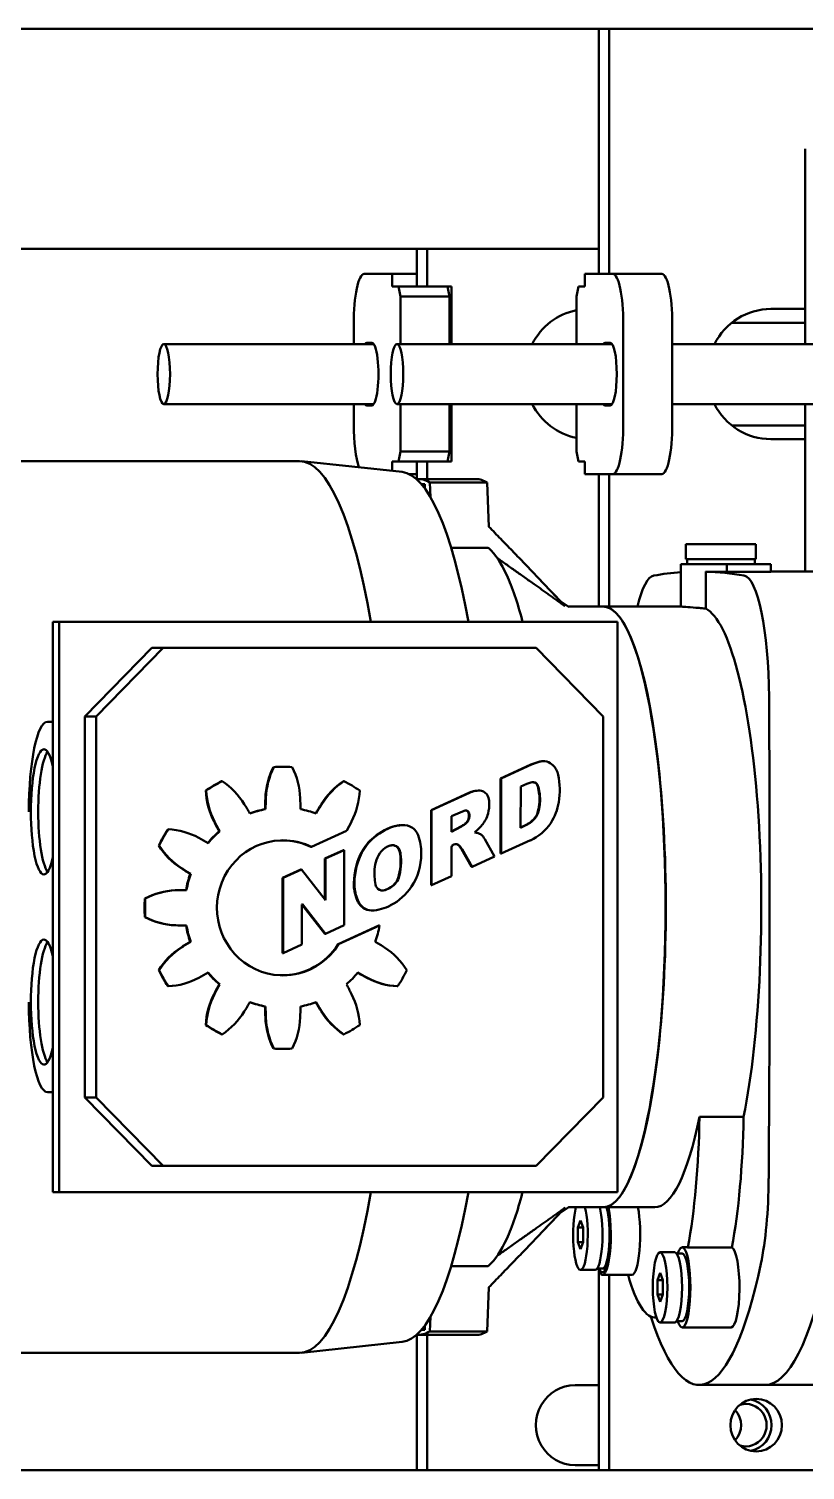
# Model space of a CAD drawing. Header units: millimetres. Extents: x 845401 to 948039, y 511594 to 550263.
# Drawn here: x 916244.1 to 916399.2, y 544391.8 to 544679.8 of the extents above; entities that cross this region are included whole.
import ezdxf

# ---------------------------------------------------------------- set-up
doc = ezdxf.new("R2010")
doc.units = ezdxf.units.MM
doc.layers.add('可见 (ISO)', color=7, linetype='Continuous', lineweight=50)

# ---------------------------------------------------------------- blocks, each defined once
blk = doc.blocks.new('A$C2A4E01FC')
at = {"layer": '可见 (ISO)', "color": 251}
for p, q in [((3653.91, 654.92), (4781.78, 654.92)), ((4001.28, 605.94), (4001.28, 654.92)), ((4003.36, 605.94), (4003.36, 654.92)), ((4042.48, 630.94), (4042.48, 591.94)), ((3614.85, 610.94), (4001.28, 610.94)), ((3964.89, 603.44), (3964.89, 610.94)), ((3966.97, 603.44), (3966.97, 610.94)), ((3960, 605.94), (3954.39, 605.94)), ((3960, 605.94), (3964.89, 605.94)), ((3960, 603.44), (3960, 605.94)), ((3998.47, 605.94), (4004.08, 605.94)), ((3998.47, 603.44), (3998.47, 605.94)), ((4004.08, 605.94), (4013.86, 605.94)), ((3961.25, 603.44), (3960, 603.44)), ((3961.25, 603.44), (3966.14, 603.44)), ((3961.67, 601.44), (3961.25, 603.44)), ((3966.97, 603.44), (3966.14, 603.44)), ((3971.86, 603.44), (3966.97, 603.44)), ((3971.45, 601.44), (3971.03, 603.44)), ((3971.86, 591.94), (3971.86, 603.44)), ((3996.8, 601.44), (3997.22, 603.44)), ((3997.22, 603.44), (3998.47, 603.44)), ((3961.67, 601.44), (3971.45, 601.44)), ((3961.67, 591.94), (3961.67, 601.44)), ((3971.45, 591.94), (3971.45, 601.44)), ((3996.8, 591.94), (3996.8, 601.44)), ((4042.48, 596.19), (4027.81, 596.19)), ((4035.64, 598.94), (4042.48, 598.94)), ((3952.31, 595.94), (3952.31, 591.94)), ((4006.16, 595.94), (4006.16, 575.94)), ((4015.94, 595.94), (4015.94, 575.94)), ((3914.38, 591.94), (3956.31, 591.94)), ((3955.95, 592.19), (3954.91, 592.19)), ((3960.95, 591.94), (4003.92, 591.94)), ((4002.52, 592.19), (4003.56, 592.19)), ((4015.94, 591.94), (4117.45, 591.94)), ((3914.38, 579.94), (3956.31, 579.94)), ((3952.31, 579.94), (3952.31, 575.94)), ((3954.91, 579.69), (3955.95, 579.69)), ((3960.95, 579.94), (4003.92, 579.94)), ((3961.67, 570.44), (3961.67, 579.94)), ((3971.45, 570.44), (3971.45, 579.94)), ((3971.86, 568.44), (3971.86, 579.94)), ((3996.8, 570.44), (3996.8, 579.94)), ((4003.56, 579.69), (4002.52, 579.69)), ((4015.94, 579.94), (4117.45, 579.94)), ((4042.48, 579.94), (4042.48, 546.47)), ((4027.81, 575.69), (4042.48, 575.69)), ((3961.25, 568.44), (3961.67, 570.44)), ((3961.67, 570.44), (3971.45, 570.44)), ((3971.03, 568.44), (3971.45, 570.44)), ((3997.22, 568.44), (3996.8, 570.44)), ((4042.48, 572.94), (4035.64, 572.94)), ((3941.48, 568.56), (3830.95, 568.56)), ((3961.98, 566.38), (3941.9, 568.54)), ((3960, 568.44), (3961.25, 568.44)), ((3960, 566.6), (3960, 568.44)), ((3961.25, 568.44), (3966.14, 568.44)), ((3964.89, 564.96), (3964.89, 568.44)), ((3966.97, 568.44), (3966.14, 568.44)), ((3966.97, 568.44), (3971.86, 568.44)), ((3966.97, 564.97), (3966.97, 568.44)), ((3998.47, 568.44), (3997.22, 568.44)), ((3998.47, 565.94), (3998.47, 568.44)), ((3963.45, 565.94), (3964.89, 565.94)), ((3965.25, 564.97), (3976.7, 564.97)), ((4004.08, 565.94), (3998.47, 565.94)), ((4001.28, 539.47), (4001.28, 565.94)), ((4003.36, 539.47), (4003.36, 565.94)), ((4004.08, 565.94), (4013.86, 565.94)), ((3966.54, 563.97), (3965.82, 563.97)), ((3966.54, 563.97), (3966.54, 563.07)), ((3978.98, 564.26), (3967.54, 564.26)), ((3967.54, 564.26), (3967.65, 561.36)), ((3978.98, 564.26), (3979.31, 555.44)), ((3971.77, 551.25), (3978.97, 551.25)), ((4018.65, 551.97), (4032.65, 551.97)), ((4018.65, 548.97), (4018.65, 551.97)), ((4032.65, 548.97), (4032.65, 551.97)), ((4017.65, 547.97), (4026.82, 547.97)), ((4017.65, 539.47), (4017.65, 547.97)), ((4018.65, 548.97), (4032.65, 548.97)), ((4018.9, 547.97), (4018.9, 548.97)), ((4026.82, 546.45), (4026.82, 547.97)), ((4026.83, 547.97), (4026.82, 547.97)), ((4026.83, 546.45), (4026.83, 547.97)), ((4035.63, 547.97), (4026.83, 547.97)), ((4032.4, 547.97), (4032.4, 548.97)), ((4035.63, 546.45), (4035.63, 547.97)), ((3994.11, 540.06), (3989.04, 545.36)), ((4022.63, 546.46), (4022.63, 539.11)), ((4026.83, 546.45), (4026.82, 546.45)), ((4035.63, 546.45), (4026.83, 546.45)), ((4035.63, 546.47), (4045.7, 546.47)), ((3995.35, 539.37), (3993.65, 540.53)), ((4002.13, 539.47), (3995.19, 539.47)), ((3995.19, 539.47), (3995.19, 539.47)), ((4017.83, 539.47), (4002.18, 539.47)), ((3892.22, 422.47), (3892.22, 536.47)), ((3893.46, 536.47), (3892.22, 536.47)), ((3893.46, 422.47), (3893.46, 536.47)), ((3893.46, 536.47), (4004.97, 536.47)), ((4004.97, 536.47), (4004.97, 422.47)), ((3898.6, 517.53), (3912, 531.22)), ((3900.89, 517.53), (3914.28, 531.22)), ((3912, 531.22), (3914.28, 531.22)), ((3914.28, 531.22), (3988.73, 531.22)), ((3988.73, 531.22), (4002.12, 517.53)), ((3891.16, 516.47), (3892.22, 516.47)), ((3898.6, 441.42), (3898.6, 517.53)), ((3898.6, 517.53), (3900.89, 517.53)), ((3900.89, 441.42), (3900.89, 517.53)), ((4002.12, 517.53), (4002.12, 441.42)), ((3936.26, 507.43), (3936.37, 507.43)), ((3938.09, 507.49), (3938.19, 507.49)), ((3981.64, 505.16), (3987.7, 507.93)), ((3981.74, 505.16), (3987.8, 507.93)), ((3987.7, 507.93), (3987.8, 507.93)), ((3990.12, 508.58), (3990.22, 508.58)), ((3925.92, 504.59), (3926.02, 504.59)), ((3950.26, 504.59), (3950.37, 504.59)), ((3981.64, 490.12), (3981.64, 505.16)), ((3981.64, 505.16), (3981.74, 505.16)), ((3981.75, 490.12), (3981.74, 505.16)), ((3985.66, 503.53), (3986.89, 504.07)), ((3988.77, 504.18), (3988.67, 504.18)), ((3922.75, 502.72), (3922.86, 502.72)), ((3967.77, 498.83), (3975.32, 502.28)), ((3967.87, 498.83), (3975.42, 502.28)), ((3977.25, 502.71), (3977.36, 502.71)), ((3985.65, 495.31), (3985.66, 503.53)), ((3989.18, 503.51), (3989.08, 503.51)), ((3934.61, 499.01), (3934.72, 499.01)), ((3967.77, 483.8), (3967.77, 498.83)), ((3967.87, 498.83), (3967.77, 498.83)), ((3967.88, 483.8), (3967.87, 498.83)), ((3971.82, 497.6), (3973.57, 498.35)), ((3973.57, 498.35), (3974.39, 498.66)), ((3974.99, 498.68), (3974.89, 498.68)), ((3989.21, 498.59), (3989.11, 498.59)), ((3961.4, 495.78), (3961.51, 495.78)), ((3962.04, 495.83), (3962.14, 495.83)), ((3971.82, 494.48), (3971.82, 497.6)), ((3973.83, 495.56), (3971.82, 494.48)), ((3973.72, 495.56), (3971.82, 494.53)), ((3973.83, 495.56), (3973.72, 495.56)), ((3974.59, 496.04), (3974.48, 496.04)), ((3986.71, 495.82), (3985.65, 495.31)), ((3986.61, 495.82), (3985.65, 495.36)), ((3988.73, 497.46), (3988.63, 497.46)), ((3915.18, 494.98), (3915.28, 494.98)), ((3925.44, 494.59), (3925.54, 494.59)), ((3950.9, 494.7), (3943.86, 491.48)), ((3976.55, 494.4), (3976.53, 494.33)), ((3976.53, 494.33), (3976.57, 494.33)), ((3976.58, 494.47), (3976.55, 494.4)), ((3978.47, 493.04), (3980.42, 489.53)), ((3987.59, 492.79), (3981.75, 490.12)), ((3913.35, 491.75), (3913.46, 491.75)), ((3943.76, 491.48), (3943.86, 491.48)), ((3946.55, 489.13), (3950.28, 490.84)), ((3946.66, 489.13), (3950.38, 490.84)), ((3950.28, 490.84), (3950.38, 490.84)), ((3950.38, 490.84), (3950.4, 475.83)), ((3961.3, 491.18), (3961.19, 491.18)), ((3961.68, 490.07), (3961.57, 490.07)), ((3971.83, 491.39), (3971.83, 485.6)), ((3972.79, 491.99), (3972.89, 491.99)), ((3973.52, 491.5), (3973.62, 491.5)), ((3975.86, 487.49), (3973.84, 490.99)), ((3973.84, 490.99), (3973.95, 490.99)), ((3975.96, 487.49), (3973.95, 490.99)), ((3981.64, 490.12), (3981.75, 490.12)), ((3938.09, 485.27), (3941.77, 486.95)), ((3938.19, 485.27), (3941.87, 486.95)), ((3941.77, 486.95), (3941.87, 486.95)), ((3941.87, 486.95), (3946.66, 480.86)), ((3946.55, 481), (3946.55, 489.13)), ((3946.55, 489.13), (3946.66, 489.13)), ((3946.66, 480.86), (3946.66, 489.13)), ((3975.86, 487.49), (3975.96, 487.49)), ((3980.42, 489.53), (3975.96, 487.49)), ((3919.66, 486.08), (3919.76, 486.08)), ((3938.09, 470.27), (3938.09, 485.27)), ((3938.09, 485.27), (3938.19, 485.27)), ((3938.19, 470.27), (3938.19, 485.27)), ((3960.58, 484.09), (3960.47, 484.09)), ((3961.3, 485.26), (3961.19, 485.26)), ((3967.77, 483.8), (3967.88, 483.8)), ((3971.83, 485.6), (3967.88, 483.8)), ((3910.58, 481.17), (3910.68, 481.17)), ((3918.81, 482.86), (3918.92, 482.86)), ((3952.36, 483.38), (3952.47, 483.38)), ((3958.22, 482.77), (3958.12, 482.77)), ((3942.05, 480), (3941.92, 479.95)), ((3941.92, 479.95), (3941.92, 471.97)), ((3946.56, 474.13), (3941.97, 479.97)), ((3946.66, 474.13), (3942.05, 480)), ((3953.16, 480.46), (3953.27, 480.46)), ((3955.78, 478.75), (3955.89, 478.75)), ((3910.58, 477.44), (3910.68, 477.44)), ((3918.81, 475.75), (3918.92, 475.75)), ((3950.4, 475.83), (3946.66, 474.13)), ((3949.2, 472.03), (3957.36, 475.75)), ((3949.3, 472.03), (3957.47, 475.75)), ((3957.36, 475.75), (3957.47, 475.75)), ((3919.66, 472.53), (3919.76, 472.53)), ((3946.56, 474.13), (3946.66, 474.13)), ((3938.09, 470.27), (3938.19, 470.27)), ((3941.92, 471.97), (3938.19, 470.27)), ((3949.3, 472.03), (3949.2, 472.03)), ((3913.35, 466.86), (3913.46, 466.86)), ((3925.44, 464.01), (3925.54, 464.01)), ((3915.18, 463.62), (3915.28, 463.62)), ((3961, 463.62), (3961.1, 463.62)), ((3934.61, 459.6), (3934.72, 459.6)), ((3922.75, 455.88), (3922.86, 455.88)), ((3925.92, 454.01), (3926.02, 454.01)), ((3950.26, 454.01), (3950.37, 454.01)), ((3936.26, 451.18), (3936.37, 451.18)), ((3938.09, 451.12), (3938.19, 451.12)), ((3892.22, 442.47), (3891.16, 442.47)), ((3912, 427.72), (3898.6, 441.42)), ((3900.89, 441.42), (3898.6, 441.42)), ((3914.28, 427.72), (3900.89, 441.42)), ((4002.12, 441.42), (3988.73, 427.72)), ((4021.37, 437.53), (4030.17, 437.53)), ((3912, 427.72), (3914.28, 427.72)), ((3988.73, 427.72), (3914.28, 427.72)), ((3892.22, 422.47), (3893.46, 422.47)), ((4004.97, 422.47), (3893.46, 422.47)), ((3994.11, 418.89), (3989.04, 413.59)), ((3995.35, 419.58), (3993.65, 418.42)), ((4002.13, 419.47), (3995.19, 419.47)), ((3995.19, 419.47), (3995.19, 419.47)), ((4012.45, 419.47), (4002.18, 419.47)), ((4002.98, 418.97), (4002.95, 418.97)), ((3997.08, 415.42), (3997.6, 416.86)), ((3997.08, 412.53), (3997.08, 415.42)), ((3997.08, 415.42), (3998.12, 415.42)), ((3997.6, 416.86), (3998.12, 415.42)), ((3998.12, 415.42), (3998.12, 412.53)), ((3997.6, 411.09), (3997.08, 412.53)), ((3997.08, 412.53), (3998.12, 412.53)), ((3998.12, 412.53), (3997.6, 411.09)), ((4002.98, 408.97), (4002.95, 408.97)), ((4016.45, 410.47), (4013.51, 410.47)), ((4017.91, 410.22), (4016.83, 410.22)), ((4018.89, 411.47), (4017.91, 411.47)), ((4027.85, 411.44), (4019.04, 411.44)), ((3978.97, 407.69), (3971.77, 407.69)), ((4000.54, 406.97), (3997.6, 406.97)), ((4002, 407.22), (4000.92, 407.22)), ((4001.28, 366.95), (4001.28, 406.78)), ((4012.99, 404.92), (4013.51, 406.36)), ((4013.51, 406.36), (4014.03, 404.92)), ((3979.31, 403.5), (3978.98, 394.68)), ((4007.87, 405.97), (4002, 405.97)), ((4003.36, 366.95), (4003.36, 405.97)), ((4012.99, 402.03), (4012.99, 404.92)), ((4012.99, 404.92), (4014.03, 404.92)), ((4014.03, 404.92), (4014.03, 402.03)), ((4013.51, 400.59), (4012.99, 402.03)), ((4012.99, 402.03), (4014.03, 402.03)), ((4014.03, 402.03), (4013.51, 400.59)), ((3967.65, 397.59), (3967.54, 394.68)), ((4012.76, 397.47), (4012.45, 397.47)), ((3966.54, 394.97), (3965.82, 394.97)), ((3966.54, 395.88), (3966.54, 394.97)), ((3967.54, 394.68), (3978.98, 394.68)), ((4016.45, 396.47), (4013.51, 396.47)), ((4017.91, 396.72), (4016.83, 396.72)), ((4027.7, 395.47), (4017.91, 395.47)), ((3961.98, 392.57), (3941.9, 390.41)), ((3964.89, 366.95), (3964.89, 393.99)), ((3965.25, 393.97), (3976.7, 393.97)), ((3966.97, 366.95), (3966.97, 393.97)), ((3941.48, 390.38), (3830.95, 390.38)), ((4001.28, 383.94), (3996.52, 383.94)), ((4034.49, 383.97), (4021.29, 383.97)), ((4082.01, 383.97), (4034.53, 383.97)), ((4802.85, 366.95), (3632.85, 366.95)), ((4001.28, 367.94), (3996.52, 367.94))]:
    blk.add_line(p, q, dxfattribs=at)
for centre, major_axis, ratio, start_param, end_param in [((3954.39, 595.94), (0, 10), 0.207912, 0, 1.570796), ((4004.08, 595.94), (0, 10), 0.207912, 4.712389, 6.283185), ((4013.86, 595.94), (0, 10), 0.207912, 4.712389, 6.283185), ((3999.25, 585.94), (0, 13), 0.978148, 0.193753, 1.091068), ((4035.64, 585.94), (0, 13), 0.978148, 0, 1.091068), ((3954.91, 585.94), (0, 6.25), 0.207912, 0, 0.283794), ((3955.95, 585.94), (0, -6.25), 0.207912, 0, 3.141593), ((4002.52, 585.94), (0, 6.25), 0.207912, 0, 0.283794), ((4003.56, 585.94), (0, 6.25), 0.207912, 3.141593, 6.283185), ((3954.91, 585.94), (0, -6.25), 0.207912, 5.999391, 6.283185), ((3999.25, 585.94), (0, -13), 0.978148, 5.192118, 6.089433), ((4002.52, 585.94), (0, -6.25), 0.207912, 5.999391, 6.283185), ((4035.64, 585.94), (0, -13), 0.978148, 5.192118, 6.283185), ((3954.39, 575.94), (0, -10), 0.207912, 4.712389, 5.752746), ((4004.08, 575.94), (0, -10), 0.207912, 0, 1.570796), ((4013.86, 575.94), (0, -10), 0.207912, 0, 1.570796), ((3941.48, 479.47), (0, 89.09), 0.207912, 5.40663, 6.283185), ((3961.58, 479.47), (0, 86.93), 0.207912, 5.427491, 6.260843), ((3965.25, 479.47), (0, 85.5), 0.207912, 6.154173, 6.304895), ((3976.7, 479.47), (0, 85.5), 0.207912, 6.154173, 6.283185), ((4012.42, 520.7), (0, 25), 0.207912, 0.036293, 0.721295), ((4021.29, -653.53), (0, 1200), 0.207912, 0.014569, 0.036293), ((4021.29, -653.53), (0, 1200), 0.207912, 6.24719, 6.277819), ((4030.08, 520.71), (0, 25), 0.207912, 4.738575, 6.24719), ((3991.37, 479.47), (0, 62), 0.207912, 6.03285, 6.068995), ((4002.13, 479.47), (0, 60), 0.207912, 3.141593, 6.283185), ((4002.18, 479.47), (0, 60), 0.207912, 3.139632, 6.285146), ((4021.25, 479.47), (0, 60), 0.207912, 3.938188, 6.172721), ((3702.73, 479.47), (0, -1600), 0.207912, 1.536867, 1.596983), ((3891.16, 498.47), (0, 18), 0.207912, 0, 1.570796), ((3890.43, 498.47), (0, -12.5), 0.207912, 2.383883, 7.040895), ((3891.9, 498.47), (0, -12.5), 0.207912, 3.42776, 5.997018), ((3949.34, 500.61), (0, 15.01), 0.978148, 1.09907, 1.530484), ((3949.44, 500.61), (0, 15.01), 0.978148, 1.09907, 1.530484), ((3938.09, 479.3), (0, 28.18), 0.978148, 0, 0.06631), ((3938.19, 479.3), (0, 28.18), 0.978148, 6.216875, 6.349496), ((3926.94, 500.61), (0, -15.01), 0.978148, 1.611109, 2.042523), ((3993.53, 492.72), (0, 16.34), 0.978148, 0.270222, 0.373934), ((3993.64, 492.72), (0, 16.34), 0.978148, 0.270222, 0.373934), ((3990.12, 505.21), (0, 3.37), 0.978148, 0, 0.260622), ((3990.22, 505.21), (0, 3.37), 0.978148, 6.075375, 6.543808), ((3989.81, 505.2), (0, 3.49), 0.978148, 5.554202, 5.959449), ((3989.5, 505.04), (0, -3.82), 0.978148, 1.786766, 2.376878), ((3938.09, 479.3), (0, 28.18), 0.978148, 0.457288, 0.589909), ((3938.19, 479.3), (0, 28.18), 0.978148, 0.457288, 0.589909), ((3918.03, 492), (0, -15.01), 0.978148, 2.134708, 2.566122), ((3958.25, 492), (0, 15.01), 0.978148, 0.575471, 1.006885), ((3958.35, 492), (0, 15.01), 0.978148, 0.575471, 1.006885), ((3938.19, 479.3), (0, -28.18), 0.978148, 2.551683, 2.684304), ((3989.79, 496.45), (0, 8.17), 0.978148, 0.26469, 0.370647), ((3988.1, 502.86), (0, 1.54), 0.978148, 6.196463, 6.559058), ((3988, 502.86), (0, 1.54), 0.978148, 6.196463, 6.248565), ((3988.04, 503.33), (0, 1.06), 0.978148, 5.632368, 6.197283), ((3988.15, 503.33), (0, 1.06), 0.978148, 5.632368, 6.197283), ((3987.96, 503.26), (0, -1.17), 0.978148, 1.786624, 2.470611), ((3988.06, 503.26), (0, -1.17), 0.978148, 1.786624, 2.470611), ((3978.89, 502.79), (0, -14.91), 0.978148, 1.41083, 1.778211), ((3937.41, 503.5), (0, 15.01), 0.978148, 1.622669, 2.054082), ((3937.52, 503.5), (0, 15.01), 0.978148, 1.622669, 2.054082), ((3983.8, 498.73), (0, 50.29), 0.978148, 1.521385, 1.5652), ((3983.9, 498.73), (0, 50.29), 0.978148, 1.521385, 1.5652), ((3892.48, 498.73), (0, -50.29), 0.978148, 1.576393, 1.620208), ((3938.87, 503.5), (0, -15.01), 0.978148, 1.08751, 1.518924), ((3977.25, 497.98), (0, 4.73), 0.978148, 0, 0.431093), ((3977.36, 497.98), (0, 4.73), 0.978148, 6.181629, 6.714278), ((3977.36, 500.8), (0, 1.95), 0.978148, 5.141654, 6.039094), ((3975.84, 500.24), (0, -3.6), 0.978148, 1.601525, 1.960776), ((3980.42, 500.94), (0, -9.21), 0.978148, 1.515686, 1.853157), ((3980.53, 500.94), (0, -9.21), 0.978148, 1.515686, 1.853157), ((3889.11, 472.76), (0, -50.29), 0.978148, 2.099991, 2.143807), ((3938.09, 479.3), (0, 20.02), 0.978148, 0.178476, 0.340461), ((3938.19, 479.3), (0, 20.02), 0.978148, 0.178476, 0.345123), ((3938.19, 479.3), (0, 20.02), 0.978148, 5.938062, 6.10471), ((3987.18, 472.76), (0, 50.29), 0.978148, 0.997786, 1.040878), ((3987.28, 472.76), (0, 50.29), 0.978148, 0.997786, 1.041601), ((3974.77, 497.55), (0, 1.18), 0.978148, 0.007397, 0.33763), ((3974.66, 498.07), (0, 0.658), 0.978148, 5.920726, 6.208763), ((3974.76, 498.07), (0, 0.658), 0.978148, 5.920726, 6.283185), ((3974.68, 498.16), (0, 0.567), 0.978148, 5.261154, 5.901212), ((3974.78, 498.16), (0, 0.567), 0.978148, 5.261154, 5.901212), ((3974.26, 497.91), (0, -1.06), 0.978148, 1.722928, 2.103992), ((3974.37, 497.91), (0, -1.06), 0.978148, 1.722928, 2.103992), ((3972.81, 499.93), (0, -6.71), 0.978148, 1.300211, 1.634092), ((3985.82, 499.36), (0, -3.45), 0.978148, 0.985491, 1.345357), ((3985.92, 499.36), (0, -3.45), 0.978148, 0.985491, 1.345357), ((3981.46, 500.9), (0, -8.15), 0.978148, 1.283573, 1.513482), ((3981.56, 500.9), (0, -8.15), 0.978148, 1.283573, 1.513482), ((3982.98, 502.16), (0, -10.67), 0.978148, 0.983213, 1.406887), ((3968.18, 519.49), (0, 50.29), 0.978148, 2.044983, 2.088799), ((3968.28, 519.49), (0, 50.29), 0.978148, 2.044983, 2.088799), ((3908.11, 519.49), (0, -50.29), 0.978148, 1.055241, 1.096609), ((3963.83, 483.95), (0, 12.17), 0.978148, 0.312595, 0.728254), ((3963.93, 483.95), (0, 12.17), 0.978148, 0.312595, 0.728254), ((3961.95, 489.61), (0, 6.19), 0.978148, 0.09104, 0.299101), ((3962.06, 489.61), (0, 6.19), 0.978148, 0.09104, 0.299101), ((3962.04, 491.96), (0, 3.87), 0.978148, 0, 0.167978), ((3962.14, 491.96), (0, 3.87), 0.978148, 5.90919, 6.451163), ((3962.36, 492.76), (0, -3.05), 0.978148, 1.914519, 2.741462), ((3967.56, 506.56), (0, -12.68), 0.978148, 0.519721, 0.592047), ((3967.67, 506.56), (0, -12.68), 0.978148, 0.519721, 0.592047), ((3973.25, 497.76), (0, -2.13), 0.978148, 0.631955, 1.075497), ((3973.36, 497.76), (0, -2.13), 0.978148, 0.631955, 1.075497), ((3973.38, 497.66), (0, -1.97), 0.978148, 1.086489, 1.40978), ((3973.48, 497.66), (0, -1.97), 0.978148, 1.086489, 1.40978), ((3973.05, 497.72), (0, -2.31), 0.978148, 1.408823, 1.724723), ((3973.16, 497.72), (0, -2.31), 0.978148, 1.408823, 1.724723), ((3970.39, 502.32), (0, -10.08), 0.978148, 0.678582, 0.881271), ((3973.15, 499.89), (0, -6.37), 0.978148, 0.89356, 1.2907), ((3984.5, 500.65), (0, -5.29), 0.978148, 0.419601, 0.924064), ((3984.6, 500.65), (0, -5.29), 0.978148, 0.419601, 0.924064), ((3983.28, 502.34), (0, -10.53), 0.978148, 0.432267, 0.952728), ((3938.09, 479.3), (0, 28.18), 0.978148, 0.980887, 1.113508), ((3938.19, 479.3), (0, 28.18), 0.978148, 0.980887, 1.113508), ((3914.52, 480), (0, 15.01), 0.978148, 5.799899, 6.231313), ((3898.88, 448.54), (0, -50.29), 0.978148, 2.62359, 2.667406), ((3938.09, 479.3), (0, 20.02), 0.978148, 0.702075, 0.866051), ((3938.19, 479.3), (0, 13.49), 0.978148, 5.838943, 10.425727), ((3938.19, 479.3), (0, 20.02), 0.978148, 0.702075, 0.868722), ((3938.09, 479.3), (0, 13.49), 0.978148, 5.838943, 6.279246), ((3962.78, 485.39), (0, 10.38), 0.978148, 0.743755, 1.122524), ((3962.89, 485.39), (0, 10.38), 0.978148, 0.743755, 1.122524), ((3955.93, 490.21), (0, -10.09), 0.978148, 1.561592, 1.9331), ((3976.57, 492.27), (0, 2.06), 0.978148, 5.990399, 6.304219), ((3976.61, 492.45), (0, 1.87), 0.978148, 5.610343, 5.982565), ((3975.73, 491.44), (0, -3.23), 0.978148, 2.091088, 2.447583), ((3925.67, 499.91), (0, 15.01), 0.978148, 2.146267, 2.577681), ((3925.77, 499.91), (0, 15.01), 0.978148, 2.146267, 2.577681), ((3965.88, 484.01), (0, 13.84), 0.978148, 1.131932, 1.616319), ((3965.99, 484.01), (0, 13.84), 0.978148, 1.131932, 1.616319), ((3962.66, 486.63), (0, 6.36), 0.978148, 0.900671, 1.509502), ((3960.66, 487.94), (0, 3.95), 0.978148, 0.283543, 0.839594), ((3960.09, 489.86), (0, 1.95), 0.978148, 6.153736, 6.552358), ((3959.99, 489.86), (0, 1.95), 0.978148, 6.153736, 6.255882), ((3960.04, 490.37), (0, 1.43), 0.978148, 5.313159, 6.145341), ((3960.14, 490.37), (0, 1.43), 0.978148, 5.313159, 6.145341), ((3959.16, 489.83), (0, -2.48), 0.978148, 1.668183, 2.147488), ((3951.07, 488.53), (0, -10.85), 0.978148, 1.265442, 1.713676), ((3959.26, 489.83), (0, -2.48), 0.978148, 1.668183, 2.147488), ((3951.17, 488.53), (0, -10.85), 0.978148, 1.265442, 1.713676), ((3953.91, 490.21), (0, -12.17), 0.978148, 0.989898, 1.562648), ((3972.36, 491.36), (0, -0.544), 0.978148, 3.817999, 4.662287), ((3972.51, 491.14), (0, 0.811), 0.978148, 0.27353, 0.658285), ((3972.76, 490.46), (0, 1.54), 0.978148, 6.196096, 6.598138), ((3972.66, 490.46), (0, 1.54), 0.978148, 6.196096, 6.248687), ((3972.69, 491.11), (0, 0.887), 0.978148, 5.647223, 6.165122), ((3972.79, 491.11), (0, 0.887), 0.978148, 5.647223, 6.165122), ((3972.28, 490.58), (0, 1.56), 0.978148, 5.342394, 5.635831), ((3972.38, 490.58), (0, 1.56), 0.978148, 5.342394, 5.635831), ((3970.5, 489.11), (0, 3.9), 0.978148, 5.21472, 5.370359), ((3970.6, 489.11), (0, 3.9), 0.978148, 5.21472, 5.370359), ((3944.49, 529.49), (0, 50.29), 0.978148, 2.568582, 2.612398), ((3944.59, 529.49), (0, 50.29), 0.978148, 2.568582, 2.612398), ((3971, 486.37), (0, 14.88), 0.978148, 1.527089, 1.73254), ((3938.09, 479.3), (0, 20.02), 0.978148, 1.225673, 1.392321), ((3938.19, 479.3), (0, 20.02), 0.978148, 1.225673, 1.392321), ((3958.3, 484.45), (0, 1.77), 0.978148, 1.841169, 2.616174), ((3957.48, 486.81), (0, -4.09), 0.978148, 0.159658, 0.843992), ((3957.59, 486.81), (0, -4.09), 0.978148, 0.159658, 0.843992), ((3958.27, 486.33), (0, -3.18), 0.978148, 0.789407, 1.227757), ((3958.37, 486.33), (0, -3.18), 0.978148, 0.789407, 1.227757), ((3938.09, 479.3), (0, 28.18), 0.978148, 1.504486, 1.637107), ((3917.25, 467.8), (0, 15.01), 0.978148, 0.040313, 0.471726), ((3938.19, 479.3), (0, 28.18), 0.978148, 1.504486, 1.637107), ((3917.35, 467.8), (0, 15.01), 0.978148, 0.040313, 0.471726), ((3919.09, 432.57), (0, 50.29), 0.978148, 0.005596, 0.049412), ((3919.19, 432.57), (0, 50.29), 0.978148, 0.005596, 0.049412), ((3962.33, 484.66), (0, 10.27), 0.978148, 1.69542, 1.991757), ((3962.43, 484.66), (0, 10.27), 0.978148, 1.69542, 1.991757), ((3958.08, 484.31), (0, -1.54), 0.978148, 5.843761, 6.38146), ((3957.97, 484.31), (0, -1.54), 0.978148, 0.034473, 0.098274), ((3954.88, 489.69), (0, -11.04), 0.978148, 0.46149, 0.980022), ((3956.09, 482.1), (0, 3.41), 0.978148, 2.072439, 2.533437), ((3956.19, 482.1), (0, 3.41), 0.978148, 2.072439, 2.533437), ((3955.94, 481.91), (0, -3.16), 0.978148, 5.680196, 6.233648), ((3956.04, 481.91), (0, -3.16), 0.978148, 5.680196, 6.233648), ((3955.44, 488.18), (0, -9.44), 0.978148, 0.048448, 0.478774), ((3917.25, 490.8), (0, -15.01), 0.978148, 5.811459, 6.242873), ((3917.35, 490.8), (0, -15.01), 0.978148, 5.811459, 6.242873), ((3919.09, 526.04), (0, -50.29), 0.978148, 6.233774, 6.277589), ((3919.19, 526.04), (0, -50.29), 0.978148, 6.233774, 6.277589), ((3938.09, 479.3), (0, 20.02), 0.978148, 1.749272, 1.915919), ((3938.19, 479.3), (0, 20.02), 0.978148, 1.749272, 1.915919), ((3938.19, 479.3), (0, -20.02), 0.978148, 1.225673, 1.392321), ((3890.43, 460.47), (0, -12.5), 0.207912, 2.383883, 7.040895), ((3891.9, 460.47), (0, -12.5), 0.207912, 3.42776, 5.997018), ((3944.49, 429.12), (0, 50.29), 0.978148, 0.529195, 0.57301), ((3944.59, 429.12), (0, 50.29), 0.978148, 0.529195, 0.57301), ((3931.79, 429.12), (0, -50.29), 0.978148, 2.568582, 2.612398), ((3925.67, 458.69), (0, 15.01), 0.978148, 0.563911, 0.995325), ((3925.77, 458.69), (0, 15.01), 0.978148, 0.563911, 0.995325), ((3938.09, 479.3), (0, -13.49), 0.978148, 0.003939, 1.000949), ((3950.62, 458.69), (0, -15.01), 0.978148, 2.146267, 2.577681), ((3938.09, 479.3), (0, 28.18), 0.978148, 2.028085, 2.160706), ((3938.19, 479.3), (0, 28.18), 0.978148, 2.028085, 2.160706), ((3938.19, 479.3), (0, -28.18), 0.978148, 0.980887, 1.113508), ((3914.52, 478.61), (0, -15.01), 0.978148, 0.051872, 0.483286), ((3898.88, 510.06), (0, -50.29), 0.978148, 0.474187, 0.518003), ((3938.09, 479.3), (0, 20.02), 0.978148, 2.275541, 2.439518), ((3938.19, 479.3), (0, 20.02), 0.978148, 2.272871, 2.439518), ((3968.18, 439.11), (0, 50.29), 0.978148, 1.052794, 1.096609), ((3968.28, 439.11), (0, 50.29), 0.978148, 1.052794, 1.096609), ((3938.19, 479.3), (0, -20.02), 0.978148, 0.702075, 0.868722), ((3908.11, 439.11), (0, -50.29), 0.978148, 2.044983, 2.088799), ((3977.4, 510.06), (0, 50.29), 0.978148, 2.62523, 2.667406), ((3977.5, 510.06), (0, 50.29), 0.978148, 2.62359, 2.667406), ((3961.76, 478.61), (0, -15.01), 0.978148, 5.799899, 6.231313), ((3961.86, 478.61), (0, -15.01), 0.978148, 5.799899, 6.231313), ((3937.41, 455.1), (0, 15.01), 0.978148, 1.08751, 1.518924), ((3937.52, 455.1), (0, 15.01), 0.978148, 1.08751, 1.518924), ((3938.87, 455.1), (0, -15.01), 0.978148, 1.622669, 2.054082), ((3891.16, 460.47), (0, -18), 0.207912, 4.712389, 6.283185), ((3918.03, 466.6), (0, -15.01), 0.978148, 0.575471, 1.006885), ((3889.11, 485.85), (0, -50.29), 0.978148, 0.997786, 1.041601), ((3938.09, 479.3), (0, -20.02), 0.978148, 5.942724, 6.10471), ((3938.19, 479.3), (0, -20.02), 0.978148, 5.938062, 6.10471), ((3983.8, 459.88), (0, 50.29), 0.978148, 1.576393, 1.620208), ((3983.9, 459.88), (0, 50.29), 0.978148, 1.576393, 1.620208), ((3892.48, 459.88), (0, -50.29), 0.978148, 1.521385, 1.5652), ((3938.19, 479.3), (0, -20.02), 0.978148, 0.178476, 0.345123), ((3987.18, 485.85), (0, 50.29), 0.978148, 2.100714, 2.143807), ((3987.28, 485.85), (0, 50.29), 0.978148, 2.099991, 2.143807), ((3958.25, 466.6), (0, 15.01), 0.978148, 2.134708, 2.566122), ((3958.35, 466.6), (0, 15.01), 0.978148, 2.134708, 2.566122), ((3938.09, 479.3), (0, 28.18), 0.978148, 2.551683, 2.684304), ((3938.19, 479.3), (0, 28.18), 0.978148, 2.551683, 2.684304), ((3949.34, 458), (0, 15.01), 0.978148, 1.611109, 2.042523), ((3949.44, 458), (0, 15.01), 0.978148, 1.611109, 2.042523), ((3926.94, 458), (0, -15.01), 0.978148, 1.09907, 1.530484), ((3938.19, 479.3), (0, -28.18), 0.978148, 0.457288, 0.589909), ((3938.09, 479.3), (0, -28.18), 0.978148, 6.216875, 6.283185), ((3938.19, 479.3), (0, -28.18), 0.978148, 6.216875, 6.349496), ((4012.45, 479.47), (0, -60), 0.207912, 0, 0.796595), ((4012.45, 440.47), (0, -43), 0.207912, 0.829598, 1.502168), ((4021.25, 440.47), (0, -43), 0.207912, 0.829598, 1.502168), ((4030, 426.05), (0, -25), 0.207912, 0.773494, 1.536867), ((3941.48, 479.47), (0, -89.09), 0.207912, 0, 0.876555), ((3961.58, 479.47), (0, -86.93), 0.207912, 0.022342, 0.855695), ((3991.37, 479.47), (0, -62), 0.207912, 0.214191, 0.250335), ((3997.6, 413.97), (0, -7), 0.207912, 3.808539, 8.757832), ((4000.54, 413.97), (0, -7), 0.207912, 0, 2.474646), ((4002, 413.97), (0, -8), 0.207912, 5.716621, 8.612022), ((4002, 413.97), (0, -7.5), 0.207912, 5.832158, 8.677194), ((4002, 413.97), (0, -6.75), 0.207912, 0, 2.523206), ((4002.98, 413.97), (0, 5), 0.207912, 6.088175, 6.283185), ((4007.87, 413.97), (0, -8), 0.207912, 0, 2.328837), ((4017.91, 403.47), (0, 8), 0.207912, 2.575028, 6.84975), ((4002.98, 413.97), (0, -5), 0.207912, 0, 0.19501), ((4016.45, 403.47), (0, 7), 0.207912, 3.141593, 6.283185), ((4017.91, 403.47), (0, 6.75), 0.207912, 3.141593, 6.283185), ((4018.89, 403.47), (0, 8), 0.207912, 6.193141, 6.283185), ((4027.7, 403.47), (0, 8), 0.207912, 3.141593, 6.193141), ((4002.98, 413.97), (0, -7.5), 0.207912, 5.799451, 5.964159), ((4021.29, 468.97), (0, -85), 0.207912, 5.70839, 7.05668), ((4034.49, 468.97), (0, -85), 0.207912, 0, 0.773494), ((4012.45, 440.47), (0, -43), 0.207912, 5.64357, 6.317543), ((3965.25, 479.47), (0, -85.5), 0.207912, 6.261475, 6.412198), ((3976.7, 479.47), (0, -85.5), 0.207912, 0, 0.129013), ((3996.52, 375.94), (0, 8), 0.978148, 0, 3.141593), ((4030.62, 375.94), (0, -4.25), 0.978148, 6.003821, 9.704143), ((4030.62, 375.94), (0, 5.25), 0.978148, 3.345436, 6.079342), ((4025.53, 375.94), (0, 4.25), 0.978148, 3.931546, 5.493232)]:
    blk.add_ellipse(centre, major_axis=major_axis, ratio=ratio, start_param=start_param, end_param=end_param, dxfattribs=at)
for centre, major_axis, ratio in [((3914.38, 585.94), (0, -6), 0.207912), ((3960.95, 585.94), (0, -6), 0.207912), ((4013.51, 403.47), (0, 7), 0.207912), ((4032.7, 375.94), (0, 5.25), 0.978148)]:
    blk.add_ellipse(centre, major_axis=major_axis, ratio=ratio, dxfattribs=at)
for points, weights in [([(3994.56, 539.54), (3987.88, 546.63), (3979.31, 555.44)], [1.00317255386, 1.01403086522, 1.01117415645]), ([(3994.56, 539.54), (3988.31, 544.03), (3980.97, 549.17)], [1.04795908433, 1.04753929051, 1.04146282178]), ([(3994.56, 419.41), (3987.88, 412.31), (3979.31, 403.5)], [1.00317255386, 1.01403086522, 1.01117415645]), ([(3980.97, 409.78), (3988.31, 414.92), (3994.56, 419.41)], [1.04146282178, 1.04753929051, 1.04795908433])]:
    blk.add_rational_spline(points, weights, degree=2, dxfattribs=at)
for points, knots in [([(3978.97, 551.25), (3979.03, 551.25), (3979.1, 551.24), (3979.2, 551.2), (3979.25, 551.16), (3979.29, 551.13)], [-0.30643382, -0.30643382, -0.30643382, -0.30643382, -0.28830903, -0.28830903, -0.27269842, -0.27269842, -0.27269842, -0.27269842]), ([(3986.04, 536.47), (3986.02, 536.54), (3986, 536.61), (3985.03, 540.28), (3983.98, 543.33), (3981.75, 548.19), (3980.56, 549.99), (3979.29, 551.13)], [5.6142024, 5.6142024, 5.6142024, 5.6142024, 5.6186807, 5.6186807, 5.8590571, 5.8590571, 6.0994335, 6.0994335, 6.0994335, 6.0994335]), ([(4026.82, 546.45), (4026.47, 546.45), (4026.12, 546.45), (4025.76, 546.45), (4025.59, 546.45), (4025.41, 546.45), (4025.23, 546.45), (4025.06, 546.45), (4024.88, 546.45), (4024.7, 546.45), (4023.99, 546.45), (4023.29, 546.45), (4022.63, 546.46)], [0, 0, 0, 0, 0.25, 0.25, 0.25, 0.375, 0.375, 0.375, 0.5, 0.5, 0.5, 1, 1, 1, 1]), ([(4017.83, 539.47), (4018.04, 539.47), (4018.46, 539.45), (4019.66, 539.35), (4020.45, 539.27), (4021.7, 539.17), (4022.15, 539.14), (4022.63, 539.11)], [-3.620826, -3.620826, -3.620826, -3.620826, -3.3190921, -3.3190921, -3.0173583, -3.0173583, -2.8705766, -2.8705766, -2.8705766, -2.8705766]), ([(3979.29, 407.82), (3980.56, 408.96), (3981.75, 410.76), (3983.98, 415.62), (3985.03, 418.67), (3986, 422.34), (3986.02, 422.41), (3986.04, 422.47)], [3.3253444, 3.3253444, 3.3253444, 3.3253444, 3.5657208, 3.5657208, 3.8060972, 3.8060972, 3.8105755, 3.8105755, 3.8105755, 3.8105755]), ([(3978.97, 407.69), (3979.03, 407.69), (3979.1, 407.71), (3979.2, 407.75), (3979.25, 407.79), (3979.29, 407.82)], [0, 0, 0, 0, 0.01812479, 0.01812479, 0.03373539, 0.03373539, 0.03373539, 0.03373539])]:
    blk.add_open_spline(points, degree=3, knots=knots, dxfattribs=at)

msp = doc.modelspace()

# ---------------------------------------------------------------- block references
msp.add_blockref('A$C2A4E01FC', (912356.69, 544024.87))

doc.saveas('drawing.dxf')
